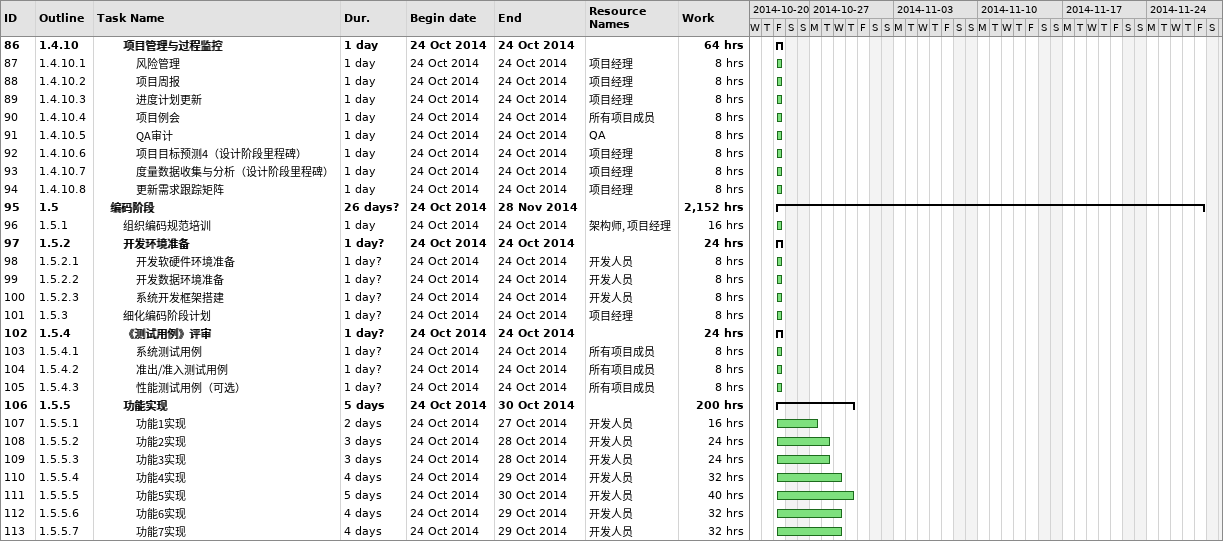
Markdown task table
| ID | WBS | Task | Duration | Start | Finish | Resources | Work (h) |
|---|---|---|---|---|---|---|---|
| 86 | 1.4.10 | **项目管理与过程监控** | 1d | 2014-10-24 | 2014-10-24 |  | 64 |
| 87 | 1.4.10.1 | 风险管理 | 1d | 2014-10-24 | 2014-10-24 | 项目经理 | 8 |
| 88 | 1.4.10.2 | 项目周报 | 1d | 2014-10-24 | 2014-10-24 | 项目经理 | 8 |
| 89 | 1.4.10.3 | 进度计划更新 | 1d | 2014-10-24 | 2014-10-24 | 项目经理 | 8 |
| 90 | 1.4.10.4 | 项目例会 | 1d | 2014-10-24 | 2014-10-24 | 所有项目成员 | 8 |
| 91 | 1.4.10.5 | QA审计 | 1d | 2014-10-24 | 2014-10-24 | QA | 8 |
| 92 | 1.4.10.6 | 项目目标预测4（设计阶段里程碑） | 1d | 2014-10-24 | 2014-10-24 | 项目经理 | 8 |
| 93 | 1.4.10.7 | 度量数据收集与分析（设计阶段里程碑） | 1d | 2014-10-24 | 2014-10-24 | 项目经理 | 8 |
| 94 | 1.4.10.8 | 更新需求跟踪矩阵 | 1d | 2014-10-24 | 2014-10-24 | 项目经理 | 8 |
| 95 | 1.5 | **编码阶段** | 26d? | 2014-10-24 | 2014-11-28 |  | 2152 |
| 96 | 1.5.1 | 组织编码规范培训 | 1d | 2014-10-24 | 2014-10-24 | 架构师, 项目经理 | 16 |
| 97 | 1.5.2 | **开发环境准备** | 1d? | 2014-10-24 | 2014-10-24 |  | 24 |
| 98 | 1.5.2.1 | 开发软硬件环境准备 | 1d? | 2014-10-24 | 2014-10-24 | 开发人员 | 8 |
| 99 | 1.5.2.2 | 开发数据环境准备 | 1d? | 2014-10-24 | 2014-10-24 | 开发人员 | 8 |
| 100 | 1.5.2.3 | 系统开发框架搭建 | 1d? | 2014-10-24 | 2014-10-24 | 开发人员 | 8 |
| 101 | 1.5.3 | 细化编码阶段计划 | 1d? | 2014-10-24 | 2014-10-24 | 项目经理 | 8 |
| 102 | 1.5.4 | **《测试用例》评审** | 1d? | 2014-10-24 | 2014-10-24 |  | 24 |
| 103 | 1.5.4.1 | 系统测试用例 | 1d? | 2014-10-24 | 2014-10-24 | 所有项目成员 | 8 |
| 104 | 1.5.4.2 | 准出/准入测试用例 | 1d? | 2014-10-24 | 2014-10-24 | 所有项目成员 | 8 |
| 105 | 1.5.4.3 | 性能测试用例（可选） | 1d? | 2014-10-24 | 2014-10-24 | 所有项目成员 | 8 |
| 106 | 1.5.5 | **功能实现** | 5d | 2014-10-24 | 2014-10-30 |  | 200 |
| 107 | 1.5.5.1 | 功能1实现 | 2d | 2014-10-24 | 2014-10-27 | 开发人员 | 16 |
| 108 | 1.5.5.2 | 功能2实现 | 3d | 2014-10-24 | 2014-10-28 | 开发人员 | 24 |
| 109 | 1.5.5.3 | 功能3实现 | 3d | 2014-10-24 | 2014-10-28 | 开发人员 | 24 |
| 110 | 1.5.5.4 | 功能4实现 | 4d | 2014-10-24 | 2014-10-29 | 开发人员 | 32 |
| 111 | 1.5.5.5 | 功能5实现 | 5d | 2014-10-24 | 2014-10-30 | 开发人员 | 40 |
| 112 | 1.5.5.6 | 功能6实现 | 4d | 2014-10-24 | 2014-10-29 | 开发人员 | 32 |
| 113 | 1.5.5.7 | 功能7实现 | 4d | 2014-10-24 | 2014-10-29 | 开发人员 | 32 |
